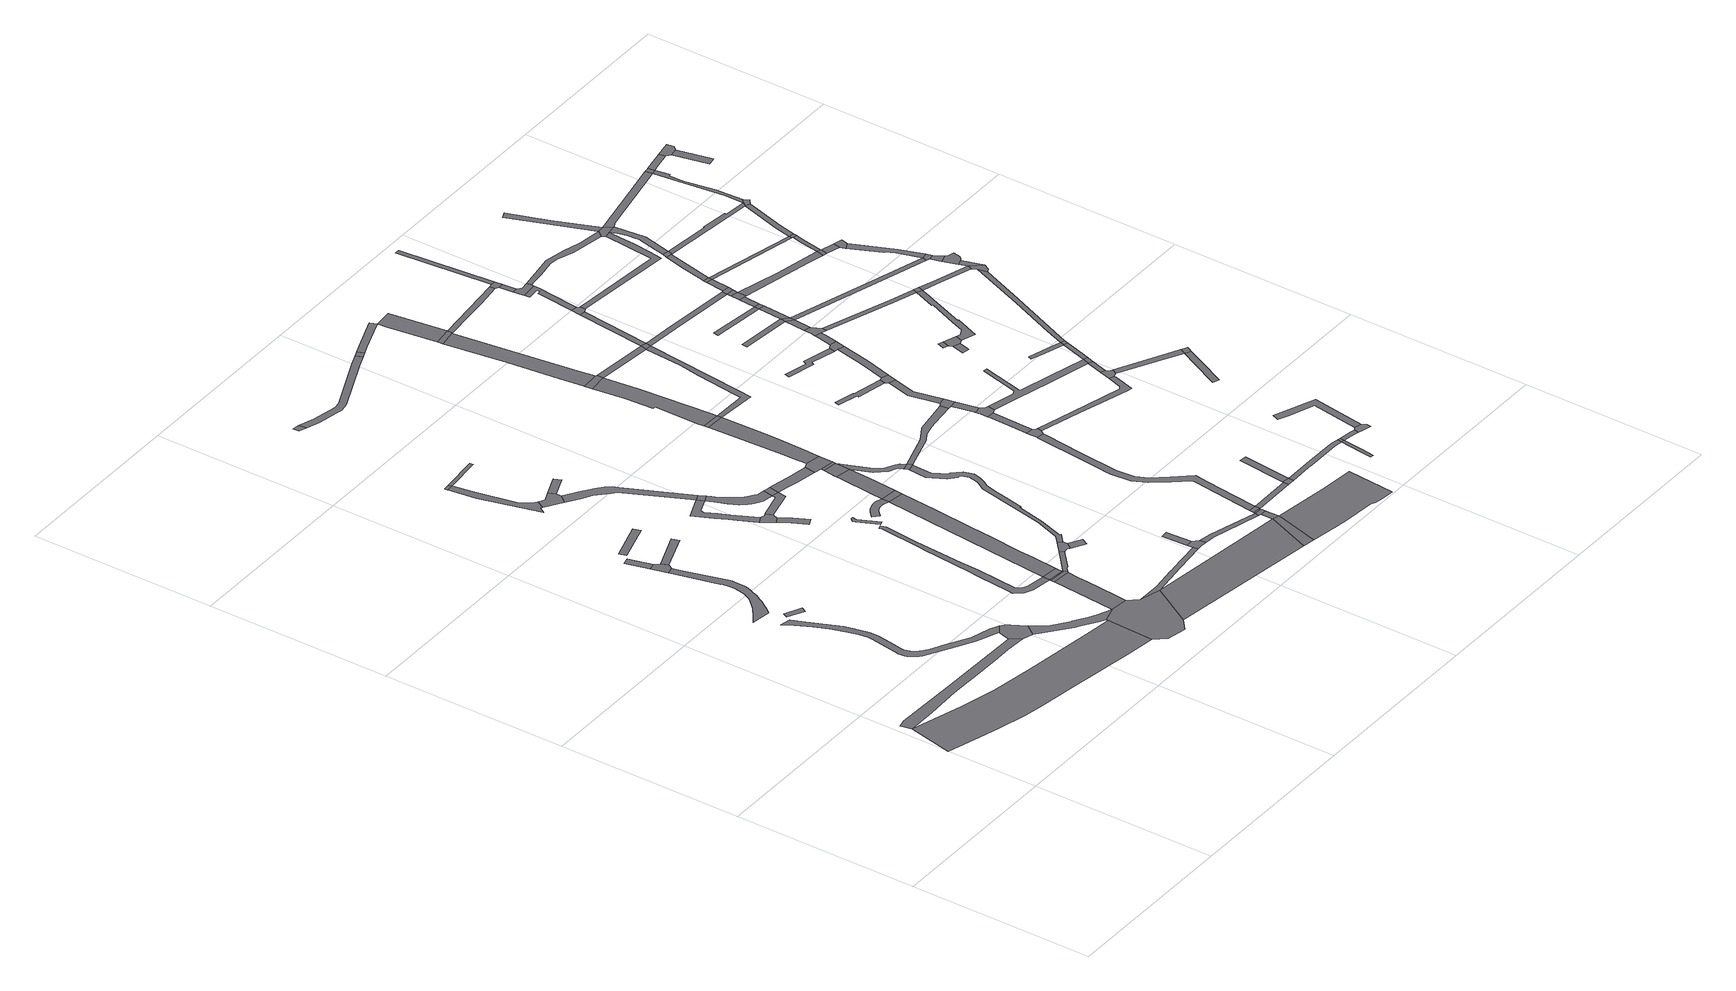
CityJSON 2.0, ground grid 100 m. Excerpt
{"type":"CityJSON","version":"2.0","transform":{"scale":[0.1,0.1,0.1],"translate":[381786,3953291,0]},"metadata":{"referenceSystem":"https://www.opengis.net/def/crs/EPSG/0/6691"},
"CityObjects":{
"road1":{"type":"Road","attributes":{"class":"1040","RoadStructureAttribute.sectionType":"1"},"geometry":[{"type":"MultiSurface","lod":"1","boundaries":[[[0,1,2,3,4,5,6,7,8,9,10,11,12]]]}]},
"road2":{"type":"Road","attributes":{"name":"都道8号","class":"1040","function":"3","usage":"1","RoadStructureAttribute.sectionType":"1"},"geometry":[{"type":"MultiSurface","lod":"1","boundaries":[[[13,14,15,16,4,17,18,19,20,21,22,23,24,25]]]}]},
"road3":{"type":"Road","attributes":{"class":"1040","RoadStructureAttribute.sectionType":"1"},"geometry":[{"type":"MultiSurface","lod":"1","boundaries":[[[26,27,28,29]]]}]},
"road4":{"type":"Road","attributes":{"class":"1040","RoadStructureAttribute.sectionType":"1"},"geometry":[{"type":"MultiSurface","lod":"1","boundaries":[[[30,31,32,33,34,35,36,37,38,39,40,41,42,43,44,45,46,47,48,49,50,51,52,53,54,55,56,57,58,59,60,61,62,63,64,65,66,67,68,69,70,71,72,73,74,75,76]]]}]},
"road5":{"type":"Road","attributes":{"class":"1040","RoadStructureAttribute.sectionType":"1"},"geometry":[{"type":"MultiSurface","lod":"1","boundaries":[[[77,78,79,80,81,82,83,84,85,86,87,88,89,90,91,92,93,94,95,96,97,98,99,100,101,102,103,104,105,106,107,108,109,110,111]]]}]},
"road6":{"type":"Road","attributes":{"class":"1040","RoadStructureAttribute.sectionType":"1"},"geometry":[{"type":"MultiSurface","lod":"1","boundaries":[[[112,113,114,115]]]}]},
"road7":{"type":"Road","attributes":{"class":"1040","RoadStructureAttribute.sectionType":"4"},"geometry":[{"type":"MultiSurface","lod":"1","boundaries":[[[115,114,78,77,116,117]]]}]},
"road8":{"type":"Road","attributes":{"class":"1040","RoadStructureAttribute.sectionType":"4"},"geometry":[{"type":"MultiSurface","lod":"1","boundaries":[[[53,52,118,12,11,119,120,121,122]]]}]},
"road9":{"type":"Road","attributes":{"class":"1040","RoadStructureAttribute.sectionType":"1"},"geometry":[{"type":"MultiSurface","lod":"1","boundaries":[[[123,117,116,124]]]}]},
"road10":{"type":"Road","attributes":{"class":"1040","RoadStructureAttribute.sectionType":"1"},"geometry":[{"type":"MultiSurface","lod":"1","boundaries":[[[125,126,127,128]]]}]},
"road11":{"type":"Road","attributes":{"class":"1040","RoadStructureAttribute.sectionType":"1"},"geometry":[{"type":"MultiSurface","lod":"1","boundaries":[[[129,130,131,132,133,134,120,119,135,136,137,138,139,140]]]}]},
"road12":{"type":"Road","attributes":{"class":"1040","RoadStructureAttribute.sectionType":"1"},"geometry":[{"type":"MultiSurface","lod":"1","boundaries":[[[141,142,143,144,145,146,147,148,149,150]]]}]},
"road13":{"type":"Road","attributes":{"class":"1040","RoadStructureAttribute.sectionType":"4"},"geometry":[{"type":"MultiSurface","lod":"1","boundaries":[[[151,152,153,142,141]]]}]},
"road14":{"type":"Road","attributes":{"class":"1040","RoadStructureAttribute.sectionType":"4"},"geometry":[{"type":"MultiSurface","lod":"1","boundaries":[[[154,155,147,146,156,157,158]]]}]},
"road15":{"type":"Road","attributes":{"name":"都道8号","class":"1040","function":"3","usage":"1","RoadStructureAttribute.sectionType":"4"},"geometry":[{"type":"MultiSurface","lod":"1","boundaries":[[[140,139,25,24,159,160,161,162,163,164]]]}]},
"road16":{"type":"Road","attributes":{"class":"1040","RoadStructureAttribute.sectionType":"1"},"geometry":[{"type":"MultiSurface","lod":"1","boundaries":[[[165,151,141,166]]]}]},
"road17":{"type":"Road","attributes":{"class":"1040","RoadStructureAttribute.sectionType":"1"},"geometry":[{"type":"MultiSurface","lod":"1","boundaries":[[[167,168,140,164,169,170,171,172,173]]]}]},
"road18":{"type":"Road","attributes":{"class":"1040","RoadStructureAttribute.sectionType":"1"},"geometry":[{"type":"MultiSurface","lod":"1","boundaries":[[[174,154,158,175]]]}]},
"road19":{"type":"Road","attributes":{"class":"1040","RoadStructureAttribute.sectionType":"1"},"geometry":[{"type":"MultiSurface","lod":"1","boundaries":[[[176,177,178,179,180,181,182,183,184,185,186,187,188]]]}]},
"road20":{"type":"Road","attributes":{"class":"1040","RoadStructureAttribute.sectionType":"1"},"geometry":[{"type":"MultiSurface","lod":"1","boundaries":[[[157,156,189,190,191,192,193,194,176,195,196,197,198,199,200,201,202,203]]]}]},
"road21":{"type":"Road","attributes":{"class":"1040","RoadStructureAttribute.sectionType":"1"},"geometry":[{"type":"MultiSurface","lod":"1","boundaries":[[[204,205,206,207,208,209,210,211,212,213,214,215,216,217,218,219,220,221,222,223,224]]]}]},
"road22":{"type":"Road","attributes":{"class":"1040","RoadStructureAttribute.sectionType":"1"},"geometry":[{"type":"MultiSurface","lod":"1","boundaries":[[[216,225,226,227]]]}]},
"road23":{"type":"Road","attributes":{"class":"1040","RoadStructureAttribute.sectionType":"4"},"geometry":[{"type":"MultiSurface","lod":"1","boundaries":[[[225,167,173,228,229,226]]]}]},
"road24":{"type":"Road","attributes":{"class":"1040","RoadStructureAttribute.sectionType":"4"},"geometry":[{"type":"MultiSurface","lod":"1","boundaries":[[[217,216,227,230]]]}]},
"road25":{"type":"Road","attributes":{"class":"1040","RoadStructureAttribute.sectionType":"4"},"geometry":[{"type":"MultiSurface","lod":"1","boundaries":[[[231,182,181,232,233,234,235,236]]]}]},
"road26":{"type":"Road","attributes":{"class":"1040","RoadStructureAttribute.sectionType":"4"},"geometry":[{"type":"MultiSurface","lod":"1","boundaries":[[[237,238,239,240]]]}]},
"road27":{"type":"Road","attributes":{"class":"1040","RoadStructureAttribute.sectionType":"1"},"geometry":[{"type":"MultiSurface","lod":"1","boundaries":[[[234,233,241,242,243,244]]]}]},
"road28":{"type":"Road","attributes":{"class":"1040","RoadStructureAttribute.sectionType":"4"},"geometry":[{"type":"MultiSurface","lod":"1","boundaries":[[[195,176,188,245]]]}]},
"road29":{"type":"Road","attributes":{"class":"1040","RoadStructureAttribute.sectionType":"1"},"geometry":[{"type":"MultiSurface","lod":"1","boundaries":[[[246,247,226,229,228,248,249,250,251]]]}]},
"road30":{"type":"Road","attributes":{"class":"1040","RoadStructureAttribute.sectionType":"1"},"geometry":[{"type":"MultiSurface","lod":"1","boundaries":[[[245,188,252,253,254,255,256,257,258,259,260,261,262,263,264,265,266,267,268]]]}]},
"road31":{"type":"Road","attributes":{"class":"1040","RoadStructureAttribute.sectionType":"1"},"geometry":[{"type":"MultiSurface","lod":"1","boundaries":[[[269,270,271,272,273,274,275]]]}]},
"road32":{"type":"Road","attributes":{"class":"1040","RoadStructureAttribute.sectionType":"1"},"geometry":[{"type":"MultiSurface","lod":"1","boundaries":[[[259,276,277,236,235,278,279]]]}]},
"road33":{"type":"Road","attributes":{"class":"1040","RoadStructureAttribute.sectionType":"1"},"geometry":[{"type":"MultiSurface","lod":"1","boundaries":[[[280,281,282,283,284,285,163,162,286,287]]]}]},
"road34":{"type":"Road","attributes":{"class":"1040","RoadStructureAttribute.sectionType":"1"},"geometry":[{"type":"MultiSurface","lod":"1","boundaries":[[[288,289,217,230,290,291,292,293,294,295]]]}]},
"road35":{"type":"Road","attributes":{"class":"1040","RoadStructureAttribute.sectionType":"4"},"geometry":[{"type":"MultiSurface","lod":"1","boundaries":[[[296,246,251,297,298,299,300]]]}]},
"road36":{"type":"Road","attributes":{"class":"1040","RoadStructureAttribute.sectionType":"4"},"geometry":[{"type":"MultiSurface","lod":"1","boundaries":[[[260,259,279,301,302]]]}]},
"road37":{"type":"Road","attributes":{"class":"1040","RoadStructureAttribute.sectionType":"1"},"geometry":[{"type":"MultiSurface","lod":"1","boundaries":[[[303,304,305,306,307,308,309,310,311,312,313,314,315,316,317,318,319,320,321,322,323,324,288,325]]]}]},
"road38":{"type":"Road","attributes":{"class":"1040","RoadStructureAttribute.sectionType":"1"},"geometry":[{"type":"MultiSurface","lod":"1","boundaries":[[[326,327,299,298]]]}]},
"road39":{"type":"Road","attributes":{"name":"都道8号","class":"1040","function":"3","usage":"1","RoadStructureAttribute.sectionType":"1"},"geometry":[{"type":"MultiSurface","lod":"1","boundaries":[[[162,161,328,329,330]]]}]},
"road40":{"type":"Road","attributes":{"class":"1040","RoadStructureAttribute.sectionType":"1"},"geometry":[{"type":"MultiSurface","lod":"1","boundaries":[[[301,279,331,332,333,334,335,336]]]}]},
"road41":{"type":"Road","attributes":{"class":"1040","RoadStructureAttribute.sectionType":"1"},"geometry":[{"type":"MultiSurface","lod":"1","boundaries":[[[337,338,339,340,341,240,239,342,343,344,345,346,347]]]}]},
"road42":{"type":"Road","attributes":{"class":"1040","RoadStructureAttribute.sectionType":"4"},"geometry":[{"type":"MultiSurface","lod":"1","boundaries":[[[325,288,295,348]]]}]},
"road43":{"type":"Road","attributes":{"class":"1040","RoadStructureAttribute.sectionType":"1"},"geometry":[{"type":"MultiSurface","lod":"1","boundaries":[[[349,350,351,325,348,352,353]]]}]},
"road44":{"type":"Road","attributes":{"class":"1040","RoadStructureAttribute.sectionType":"4"},"geometry":[{"type":"MultiSurface","lod":"1","boundaries":[[[354,355,280,287,356,357,358]]]}]},
"road45":{"type":"Road","attributes":{"class":"1040","RoadStructureAttribute.sectionType":"1"},"geometry":[{"type":"MultiSurface","lod":"1","boundaries":[[[359,360,355,354]]]}]},
"road46":{"type":"Road","attributes":{"class":"1040","RoadStructureAttribute.sectionType":"4"},"geometry":[{"type":"MultiSurface","lod":"1","boundaries":[[[361,362,349,353,363]]]}]},
"road47":{"type":"Road","attributes":{"class":"1040","RoadStructureAttribute.sectionType":"1"},"geometry":[{"type":"MultiSurface","lod":"1","boundaries":[[[364,365,366,367,368,369,370,371,372,373,374,375,376,377,296,300,378,379,380,381,382,383,384,385,386,387,388,389,390,391,392,393]]]}]},
"road48":{"type":"Road","attributes":{"class":"1040","RoadStructureAttribute.sectionType":"4"},"geometry":[{"type":"MultiSurface","lod":"1","boundaries":[[[394,334,333,395,396,397]]]}]},
"road49":{"type":"Road","attributes":{"class":"1040","RoadStructureAttribute.sectionType":"1"},"geometry":[{"type":"MultiSurface","lod":"1","boundaries":[[[395,361,363,396]]]}]},
"road50":{"type":"Road","attributes":{"class":"1040","RoadStructureAttribute.sectionType":"1"},"geometry":[{"type":"MultiSurface","lod":"1","boundaries":[[[363,353,398,399,400,401,402,403,404,405,406]]]}]},
"road51":{"type":"Road","attributes":{"class":"1040","RoadStructureAttribute.sectionType":"1"},"geometry":[{"type":"MultiSurface","lod":"1","boundaries":[[[407,408,409,410,394,397,411,412,413,414]]]}]},
"road52":{"type":"Road","attributes":{"class":"1040","RoadStructureAttribute.sectionType":"1"},"geometry":[{"type":"MultiSurface","lod":"1","boundaries":[[[358,357,415,416,417,418,419]]]}]},
"road53":{"type":"Road","attributes":{"class":"1040","RoadStructureAttribute.sectionType":"4"},"geometry":[{"type":"MultiSurface","lod":"1","boundaries":[[[402,401,420,365,364,421]]]}]},
"road54":{"type":"Road","attributes":{"name":"都道8号","class":"1040","function":"3","usage":"1","RoadStructureAttribute.sectionType":"4"},"geometry":[{"type":"MultiSurface","lod":"1","boundaries":[[[329,328,422,423]]]}]},
"road55":{"type":"Road","attributes":{"class":"1040","RoadStructureAttribute.sectionType":"4"},"geometry":[{"type":"MultiSurface","lod":"1","boundaries":[[[424,407,414,425]]]}]},
"road56":{"type":"Road","attributes":{"class":"1040","RoadStructureAttribute.sectionType":"4"},"geometry":[{"type":"MultiSurface","lod":"1","boundaries":[[[426,337,347,427]]]}]},
"road57":{"type":"Road","attributes":{"class":"1040","RoadStructureAttribute.sectionType":"1"},"geometry":[{"type":"MultiSurface","lod":"1","boundaries":[[[428,429,430,431,432,433,434,435,436,437,424,425]]]}]},
"road58":{"type":"Road","attributes":{"class":"1040","RoadStructureAttribute.sectionType":"1"},"geometry":[{"type":"MultiSurface","lod":"1","boundaries":[[[438,439,329,423,440,441,442]]]}]},
"road59":{"type":"Road","attributes":{"class":"1040","RoadStructureAttribute.sectionType":"4"},"geometry":[{"type":"MultiSurface","lod":"1","boundaries":[[[418,417,438,442,443,444]]]}]},
"road60":{"type":"Road","attributes":{"class":"1040","RoadStructureAttribute.sectionType":"1"},"geometry":[{"type":"MultiSurface","lod":"1","boundaries":[[[445,418,444,446]]]}]},
"road61":{"type":"Road","attributes":{"class":"1040","RoadStructureAttribute.sectionType":"4"},"geometry":[{"type":"MultiSurface","lod":"1","boundaries":[[[447,445,446,448,449]]]}]},
"road62":{"type":"Road","attributes":{"class":"1040","RoadStructureAttribute.sectionType":"4"},"geometry":[{"type":"MultiSurface","lod":"1","boundaries":[[[450,451,452,431,430,453]]]}]},
"road63":{"type":"Road","attributes":{"class":"1040","RoadStructureAttribute.sectionType":"1"},"geometry":[{"type":"MultiSurface","lod":"1","boundaries":[[[454,455,426,427,456,457,458]]]}]},
"road64":{"type":"Road","attributes":{"class":"1040","RoadStructureAttribute.sectionType":"1"},"geometry":[{"type":"MultiSurface","lod":"1","boundaries":[[[459,460,461,462,463,464,465,451,450]]]}]},
"road65":{"type":"Road","attributes":{"class":"1040","RoadStructureAttribute.sectionType":"1"},"geometry":[{"type":"MultiSurface","lod":"1","boundaries":[[[466,467,468,469,402,421,470,471,472,473,474]]]}]},
"road66":{"type":"Road","attributes":{"class":"1040","RoadStructureAttribute.sectionType":"1"},"geometry":[{"type":"MultiSurface","lod":"1","boundaries":[[[475,476,477,478,479,480,481,482,483,484,485,486,487,447,449,488,489,490,491,492,493,494,495,496,497]]]}]},
"road67":{"type":"Road","attributes":{"class":"1040","RoadStructureAttribute.sectionType":"1"},"geometry":[{"type":"MultiSurface","lod":"1","boundaries":[[[498,449,448,499]]]}]},
"road68":{"type":"Road","attributes":{"name":"都道8号","class":"1040","function":"3","usage":"1","RoadStructureAttribute.sectionType":"1"},"geometry":[{"type":"MultiSurface","lod":"1","boundaries":[[[423,422,500,501,502,503,504,505,506,507]]]}]},
"road69":{"type":"Road","attributes":{"class":"1040","RoadStructureAttribute.sectionType":"4"},"geometry":[{"type":"MultiSurface","lod":"1","boundaries":[[[508,509,461,460,510]]]}]},
"road70":{"type":"Road","attributes":{"class":"1040","RoadStructureAttribute.sectionType":"1"},"geometry":[{"type":"MultiSurface","lod":"1","boundaries":[[[511,512,513,514,515,516,425,414,517,518]]]}]},
"road71":{"type":"Road","attributes":{"class":"1040","RoadStructureAttribute.sectionType":"1"},"geometry":[{"type":"MultiSurface","lod":"1","boundaries":[[[519,458,520,521,509,508]]]}]},
"road72":{"type":"Road","attributes":{"class":"1040","RoadStructureAttribute.sectionType":"1"},"geometry":[{"type":"MultiSurface","lod":"1","boundaries":[[[453,430,512,522]]]}]},
"road73":{"type":"Road","attributes":{"class":"1040","RoadStructureAttribute.sectionType":"4"},"geometry":[{"type":"MultiSurface","lod":"1","boundaries":[[[523,498,499,524,525]]]}]},
"road74":{"type":"Road","attributes":{"class":"1040","RoadStructureAttribute.sectionType":"4"},"geometry":[{"type":"MultiSurface","lod":"1","boundaries":[[[526,475,497,527,528,529,530]]]}]},
"road75":{"type":"Road","attributes":{"class":"1040","RoadStructureAttribute.sectionType":"1"},"geometry":[{"type":"MultiSurface","lod":"1","boundaries":[[[531,532,533,526,530,534]]]}]},
"road76":{"type":"Road","attributes":{"class":"1040","RoadStructureAttribute.sectionType":"1"},"geometry":[{"type":"MultiSurface","lod":"1","boundaries":[[[535,536,523,525]]]}]},
"road77":{"type":"Road","attributes":{"class":"1040","RoadStructureAttribute.sectionType":"1"},"geometry":[{"type":"MultiSurface","lod":"1","boundaries":[[[537,538,539,540,541,542,543,544]]]}]},
"road78":{"type":"Road","attributes":{"class":"1040","RoadStructureAttribute.sectionType":"1"},"geometry":[{"type":"MultiSurface","lod":"1","boundaries":[[[545,546,547,548,549]]]}]},
"road79":{"type":"Road","attributes":{"class":"1040","RoadStructureAttribute.sectionType":"4"},"geometry":[{"type":"MultiSurface","lod":"1","boundaries":[[[550,551,466,474,546,545]]]}]},
"road80":{"type":"Road","attributes":{"class":"1040","RoadStructureAttribute.sectionType":"4"},"geometry":[{"type":"MultiSurface","lod":"1","boundaries":[[[552,553,549,548,554,531,534,555,556]]]}]},
"road81":{"type":"Road","attributes":{"class":"1040","RoadStructureAttribute.sectionType":"4"},"geometry":[{"type":"MultiSurface","lod":"1","boundaries":[[[522,512,511,557]]]}]},
"road82":{"type":"Road","attributes":{"class":"1040","RoadStructureAttribute.sectionType":"1"},"geometry":[{"type":"MultiSurface","lod":"1","boundaries":[[[558,508,510,559,560,561,562,563]]]}]},
"road83":{"type":"Road","attributes":{"class":"1040","RoadStructureAttribute.sectionType":"1"},"geometry":[{"type":"MultiSurface","lod":"1","boundaries":[[[564,565,551,550,566,567]]]}]},
"road84":{"type":"Road","attributes":{"class":"1040","RoadStructureAttribute.sectionType":"1"},"geometry":[{"type":"MultiSurface","lod":"1","boundaries":[[[568,522,557,569]]]}]},
"road85":{"type":"Road","attributes":{"class":"1040","RoadStructureAttribute.sectionType":"1"},"geometry":[{"type":"MultiSurface","lod":"1","boundaries":[[[570,571,525,524,572,573,574,575,576,577,578]]]}]},
"road86":{"type":"Road","attributes":{"class":"1040","RoadStructureAttribute.sectionType":"4"},"geometry":[{"type":"MultiSurface","lod":"1","boundaries":[[[579,580,542,541,564,567,581]]]}]},
"road87":{"type":"Road","attributes":{"class":"1040","RoadStructureAttribute.sectionType":"1"},"geometry":[{"type":"MultiSurface","lod":"1","boundaries":[[[582,583,584,585,586,587,588,589]]]}]},
"road88":{"type":"Road","attributes":{"class":"1040","RoadStructureAttribute.sectionType":"1"},"geometry":[{"type":"MultiSurface","lod":"1","boundaries":[[[590,591,592,528,527,593,594,595,596,597,598,599]]]}]},
"road89":{"type":"Road","attributes":{"class":"1040","RoadStructureAttribute.sectionType":"4"},"geometry":[{"type":"MultiSurface","lod":"1","boundaries":[[[600,568,569,601,602,603]]]}]},
"road90":{"type":"Road","attributes":{"class":"1040","RoadStructureAttribute.sectionType":"1"},"geometry":[{"type":"MultiSurface","lod":"1","boundaries":[[[604,605,579,581,606,607]]]}]},
"road91":{"type":"Road","attributes":{"class":"1040","RoadStructureAttribute.sectionType":"1"},"geometry":[{"type":"MultiSurface","lod":"1","boundaries":[[[608,609,610,611,612,613,614,615,616,617,618,619,600,603,620,621,622]]]}]},
"road92":{"type":"Road","attributes":{"class":"1040","RoadStructureAttribute.sectionType":"1"},"geometry":[{"type":"MultiSurface","lod":"1","boundaries":[[[576,623,624,625,626,627]]]}]},
"road93":{"type":"Road","attributes":{"class":"1040","RoadStructureAttribute.sectionType":"1"},"geometry":[{"type":"MultiSurface","lod":"1","boundaries":[[[628,629,630,631,632]]]}]},
"road94":{"type":"Road","attributes":{"class":"1040","RoadStructureAttribute.sectionType":"4"},"geometry":[{"type":"MultiSurface","lod":"1","boundaries":[[[633,634,558,563,629,628]]]}]},
"road95":{"type":"Road","attributes":{"class":"1040","RoadStructureAttribute.sectionType":"4"},"geometry":[{"type":"MultiSurface","lod":"1","boundaries":[[[635,636,632,631,637,638,639,640,641,642,643,644]]]}]},
"road96":{"type":"Road","attributes":{"class":"1040","RoadStructureAttribute.sectionType":"1"},"geometry":[{"type":"MultiSurface","lod":"1","boundaries":[[[557,511,645,646,647,648]]]}]},
"road97":{"type":"Road","attributes":{"class":"1040","RoadStructureAttribute.sectionType":"4"},"geometry":[{"type":"MultiSurface","lod":"1","boundaries":[[[649,587,586,604,607,650]]]}]},
"road98":{"type":"Road","attributes":{"class":"1040","RoadStructureAttribute.sectionType":"1"},"geometry":[{"type":"MultiSurface","lod":"1","boundaries":[[[651,652,653,654]]]}]},
"road99":{"type":"Road","attributes":{"class":"1040","RoadStructureAttribute.sectionType":"4"},"geometry":[{"type":"MultiSurface","lod":"1","boundaries":[[[577,576,627,655,656]]]}]},
"road100":{"type":"Road","attributes":{"class":"1040","RoadStructureAttribute.sectionType":"1"},"geometry":[{"type":"MultiSurface","lod":"1","boundaries":[[[657,658,659,660,661,662,663,556,555,664,665,666,667,668]]]}]},
"road101":{"type":"Road","attributes":{"class":"1040","RoadStructureAttribute.sectionType":"1"},"geometry":[{"type":"MultiSurface","lod":"1","boundaries":[[[669,670,634,633]]]}]},
"road102":{"type":"Road","attributes":{"class":"1040","RoadStructureAttribute.sectionType":"1"},"geometry":[{"type":"MultiSurface","lod":"1","boundaries":[[[671,672,649,650,673,674]]]}]},
"road103":{"type":"Road","attributes":{"class":"1040","RoadStructureAttribute.sectionType":"1"},"geometry":[{"type":"MultiSurface","lod":"1","boundaries":[[[675,676,677,678]]]}]},
"road104":{"type":"Road","attributes":{"class":"1040","RoadStructureAttribute.sectionType":"1"},"geometry":[{"type":"MultiSurface","lod":"1","boundaries":[[[655,627,679,680,681,682,683,684]]]}]},
"road105":{"type":"Road","attributes":{"class":"1040","RoadStructureAttribute.sectionType":"4"},"geometry":[{"type":"MultiSurface","lod":"1","boundaries":[[[685,686,671,674,687,688,689]]]}]},
"road106":{"type":"Road","attributes":{"class":"1040","RoadStructureAttribute.sectionType":"1"},"geometry":[{"type":"MultiSurface","lod":"1","boundaries":[[[653,685,689,690]]]}]},
"road107":{"type":"Road","attributes":{"class":"1040","RoadStructureAttribute.sectionType":"4"},"geometry":[{"type":"MultiSurface","lod":"1","boundaries":[[[691,682,681,692,693,694,695]]]}]},
"road108":{"type":"Road","attributes":{"class":"1040","RoadStructureAttribute.sectionType":"4"},"geometry":[{"type":"MultiSurface","lod":"1","boundaries":[[[654,653,690,696]]]}]},
"road109":{"type":"Road","attributes":{"class":"1040","RoadStructureAttribute.sectionType":"1"},"geometry":[{"type":"MultiSurface","lod":"1","boundaries":[[[697,698,699,700,691,695,701]]]}]},
"road110":{"type":"Road","attributes":{"class":"1040","RoadStructureAttribute.sectionType":"1"},"geometry":[{"type":"MultiSurface","lod":"1","boundaries":[[[677,654,696,702]]]}]},
"road111":{"type":"Road","attributes":{"class":"1040","RoadStructureAttribute.sectionType":"1"},"geometry":[{"type":"MultiSurface","lod":"1","boundaries":[[[703,704,705,706]]]}]},
"road112":{"type":"Road","attributes":{"class":"1040","RoadStructureAttribute.sectionType":"1"},"geometry":[{"type":"MultiSurface","lod":"1","boundaries":[[[707,708,709,710,711]]]}]},
"road113":{"type":"Road","attributes":{"class":"1040","RoadStructureAttribute.sectionType":"4"},"geometry":[{"type":"MultiSurface","lod":"1","boundaries":[[[712,713,599,598,714,715,716,717]]]}]},
"road114":{"type":"Road","attributes":{"class":"1040","RoadStructureAttribute.sectionType":"4"},"geometry":[{"type":"MultiSurface","lod":"1","boundaries":[[[678,677,702,718]]]}]},
"road115":{"type":"Road","attributes":{"class":"1040","RoadStructureAttribute.sectionType":"4"},"geometry":[{"type":"MultiSurface","lod":"1","boundaries":[[[706,705,707,711,719,720]]]}]},
"road116":{"type":"Road","attributes":{"class":"1040","RoadStructureAttribute.sectionType":"1"},"geometry":[{"type":"MultiSurface","lod":"1","boundaries":[[[721,678,718,722]]]}]},
"road117":{"type":"Road","attributes":{"class":"1040","RoadStructureAttribute.sectionType":"1"},"geometry":[{"type":"MultiSurface","lod":"1","boundaries":[[[667,712,717,723]]]}]},
"road118":{"type":"Road","attributes":{"class":"1040","RoadStructureAttribute.sectionType":"1"},"geometry":[{"type":"MultiSurface","lod":"1","boundaries":[[[724,725,726,727,602,601,728,729,730,731,732,733,734]]]}]},
"road119":{"type":"Road","attributes":{"class":"1040","RoadStructureAttribute.sectionType":"4"},"geometry":[{"type":"MultiSurface","lod":"1","boundaries":[[[735,721,722,736,737]]]}]},
"road120":{"type":"Road","attributes":{"class":"1040","RoadStructureAttribute.sectionType":"4"},"geometry":[{"type":"MultiSurface","lod":"1","boundaries":[[[668,667,723,738]]]}]},
"road121":{"type":"Road","attributes":{"class":"1040","RoadStructureAttribute.sectionType":"1"},"geometry":[{"type":"MultiSurface","lod":"1","boundaries":[[[646,735,737,739]]]}]},
"road122":{"type":"Road","attributes":{"class":"1040","RoadStructureAttribute.sectionType":"4"},"geometry":[{"type":"MultiSurface","lod":"1","boundaries":[[[647,646,739,740,741]]]}]},
"road123":{"type":"Road","attributes":{"class":"1040","RoadStructureAttribute.sectionType":"1"},"geometry":[{"type":"MultiSurface","lod":"1","boundaries":[[[742,743,744,745,746,747]]]}]},
"road124":{"type":"Road","attributes":{"class":"1040","RoadStructureAttribute.sectionType":"1"},"geometry":[{"type":"MultiSurface","lod":"1","boundaries":[[[748,749,750,751,644,643,752,753,754,755,756,757,758,759]]]}]},
"road125":{"type":"Road","attributes":{"class":"1040","RoadStructureAttribute.sectionType":"1"},"geometry":[{"type":"MultiSurface","lod":"1","boundaries":[[[760,741,740,761,762]]]}]},
"road126":{"type":"Road","attributes":{"class":"1040","RoadStructureAttribute.sectionType":"1"},"geometry":[{"type":"MultiSurface","lod":"1","boundaries":[[[745,668,738,763]]]}]},
"road127":{"type":"Road","attributes":{"class":"1040","RoadStructureAttribute.sectionType":"4"},"geometry":[{"type":"MultiSurface","lod":"1","boundaries":[[[764,760,762,765]]]}]},
"road128":{"type":"Road","attributes":{"class":"1040","RoadStructureAttribute.sectionType":"1"},"geometry":[{"type":"MultiSurface","lod":"1","boundaries":[[[688,687,766,767,768,769]]]}]},
"road129":{"type":"Road","attributes":{"class":"1040","RoadStructureAttribute.sectionType":"1"},"geometry":[{"type":"MultiSurface","lod":"1","boundaries":[[[770,715,714,771,772,773]]]}]},
"road130":{"type":"Road","attributes":{"class":"1040","RoadStructureAttribute.sectionType":"4"},"geometry":[{"type":"MultiSurface","lod":"1","boundaries":[[[746,745,763,774,775]]]}]},
"road131":{"type":"Road","attributes":{"class":"1040","RoadStructureAttribute.sectionType":"1"},"geometry":[{"type":"MultiSurface","lod":"1","boundaries":[[[772,776,777,778,779,780,781]]]}]},
"road132":{"type":"Road","attributes":{"class":"1040","RoadStructureAttribute.sectionType":"1"},"geometry":[{"type":"MultiSurface","lod":"1","boundaries":[[[767,782,783,784,785,786,720,719,787,788,789,790]]]}]},
"road133":{"type":"Road","attributes":{"class":"1040","RoadStructureAttribute.sectionType":"1"},"geometry":[{"type":"MultiSurface","lod":"1","boundaries":[[[791,792,793,764,765,794,795]]]}]},
"road134":{"type":"Road","attributes":{"class":"1040","RoadStructureAttribute.sectionType":"4"},"geometry":[{"type":"MultiSurface","lod":"1","boundaries":[[[796,791,795,797,798]]]}]},
"road135":{"type":"Road","attributes":{"class":"1040","RoadStructureAttribute.sectionType":"1"},"geometry":[{"type":"MultiSurface","lod":"1","boundaries":[[[799,696,690,800,801,802]]]}]},
"road136":{"type":"Road","attributes":{"class":"1040","RoadStructureAttribute.sectionType":"4"},"geometry":[{"type":"MultiSurface","lod":"1","boundaries":[[[773,772,781,803,804,805]]]}]},
"road137":{"type":"Road","attributes":{"class":"1040","RoadStructureAttribute.sectionType":"1"},"geometry":[{"type":"MultiSurface","lod":"1","boundaries":[[[737,736,806,807,808,809]]]}]},
"road138":{"type":"Road","attributes":{"class":"1040","RoadStructureAttribute.sectionType":"1"},"geometry":[{"type":"MultiSurface","lod":"1","boundaries":[[[810,724,811,812,813,814,815,796,798,816]]]}]},
"road139":{"type":"Road","attributes":{"class":"1040","RoadStructureAttribute.sectionType":"1"},"geometry":[{"type":"MultiSurface","lod":"1","boundaries":[[[817,818,819,820,821]]]}]},
"road140":{"type":"Road","attributes":{"class":"1040","RoadStructureAttribute.sectionType":"4"},"geometry":[{"type":"MultiSurface","lod":"1","boundaries":[[[768,767,790,822]]]}]},
"road141":{"type":"Road","attributes":{"class":"1040","RoadStructureAttribute.sectionType":"4"},"geometry":[{"type":"MultiSurface","lod":"1","boundaries":[[[821,820,759,758,725,724,810]]]}]},
"road142":{"type":"Road","attributes":{"class":"1040","RoadStructureAttribute.sectionType":"1"},"geometry":[{"type":"MultiSurface","lod":"1","boundaries":[[[765,762,823,824]]]}]},
"road143":{"type":"Road","attributes":{"class":"1040","RoadStructureAttribute.sectionType":"1"},"geometry":[{"type":"MultiSurface","lod":"1","boundaries":[[[825,826,827,746,775,828,829,830]]]}]},
"road144":{"type":"Road","attributes":{"class":"1040","RoadStructureAttribute.sectionType":"1"},"geometry":[{"type":"MultiSurface","lod":"1","boundaries":[[[822,790,831,832,833,834]]]}]},
"road145":{"type":"Road","attributes":{"class":"1040","RoadStructureAttribute.sectionType":"4"},"geometry":[{"type":"MultiSurface","lod":"1","boundaries":[[[808,807,835,836,837]]]}]},
"road146":{"type":"Road","attributes":{"class":"1040","RoadStructureAttribute.sectionType":"1"},"geometry":[{"type":"MultiSurface","lod":"1","boundaries":[[[798,797,838,839,840,841,842,843,844]]]}]},
"road147":{"type":"Road","attributes":{"class":"1040","RoadStructureAttribute.sectionType":"1"},"geometry":[{"type":"MultiSurface","lod":"1","boundaries":[[[836,835,845,846]]]}]},
"road148":{"type":"Road","attributes":{"class":"1040","RoadStructureAttribute.sectionType":"1"},"geometry":[{"type":"MultiSurface","lod":"1","boundaries":[[[847,848,808,837,849,850]]]}]},
"road149":{"type":"Road","attributes":{"class":"1040","RoadStructureAttribute.sectionType":"4"},"geometry":[{"type":"MultiSurface","lod":"1","boundaries":[[[824,823,847,850,851]]]}]},
"road150":{"type":"Road","attributes":{"class":"1040","RoadStructureAttribute.sectionType":"4"},"geometry":[{"type":"MultiSurface","lod":"1","boundaries":[[[846,845,852,853,854]]]}]},
"road151":{"type":"Road","attributes":{"class":"1040","RoadStructureAttribute.sectionType":"1"},"geometry":[{"type":"MultiSurface","lod":"1","boundaries":[[[855,853,852,856,857,858,802,859]]]}]},
"road152":{"type":"Road","attributes":{"class":"1040","RoadStructureAttribute.sectionType":"4"},"geometry":[{"type":"MultiSurface","lod":"1","boundaries":[[[833,832,825,830,860,861]]]}]},
"road153":{"type":"Road","attributes":{"class":"1040","RoadStructureAttribute.sectionType":"4"},"geometry":[{"type":"MultiSurface","lod":"1","boundaries":[[[859,802,801,862,863]]]}]},
"road154":{"type":"Road","attributes":{"class":"1040","RoadStructureAttribute.sectionType":"1"},"geometry":[{"type":"MultiSurface","lod":"1","boundaries":[[[864,865,821,810,866,867]]]}]},
"road155":{"type":"Road","attributes":{"class":"1040","RoadStructureAttribute.sectionType":"1"},"geometry":[{"type":"MultiSurface","lod":"1","boundaries":[[[868,869,833,861]]]}]},
"road156":{"type":"Road","attributes":{"class":"1040","RoadStructureAttribute.sectionType":"1"},"geometry":[{"type":"MultiSurface","lod":"1","boundaries":[[[863,862,870,871,872]]]}]},
"road157":{"type":"Road","attributes":{"class":"1040","RoadStructureAttribute.sectionType":"4"},"geometry":[{"type":"MultiSurface","lod":"1","boundaries":[[[873,871,870,869,868,874,875,876]]]}]},
"road158":{"type":"Road","attributes":{"class":"1040","RoadStructureAttribute.sectionType":"1"},"geometry":[{"type":"MultiSurface","lod":"1","boundaries":[[[838,877,824,851,878,879]]]}]},
"road159":{"type":"Road","attributes":{"class":"1040","RoadStructureAttribute.sectionType":"4"},"geometry":[{"type":"MultiSurface","lod":"1","boundaries":[[[880,839,838,879,881]]]}]},
"road160":{"type":"Road","attributes":{"class":"1040","RoadStructureAttribute.sectionType":"1"},"geometry":[{"type":"MultiSurface","lod":"1","boundaries":[[[882,867,883,884,839,880,885,886,887,888,889,890,891]]]}]},
"road161":{"type":"Road","attributes":{"class":"1040","RoadStructureAttribute.sectionType":"4"},"geometry":[{"type":"MultiSurface","lod":"1","boundaries":[[[892,893,864,867,882]]]}]},
"road162":{"type":"Road","attributes":{"class":"1040","RoadStructureAttribute.sectionType":"1"},"geometry":[{"type":"MultiSurface","lod":"1","boundaries":[[[894,892,882,895,896]]]}]},
"road163":{"type":"Road","attributes":{"class":"1040","RoadStructureAttribute.sectionType":"1"},"geometry":[{"type":"MultiSurface","lod":"1","boundaries":[[[897,898,899,900]]]}]},
"road164":{"type":"Road","attributes":{"class":"1040","RoadStructureAttribute.sectionType":"4"},"geometry":[{"type":"MultiSurface","lod":"1","boundaries":[[[901,894,896,898,897,902]]]}]}
},
"vertices":[
[765,795,0],[431,801,0],[85,810,0],[43,800,0],[56,741,0],[125,740,0],[220,741,0],[415,749,0],[616,745,0],[735,742,0],[844,743,0],[953,738,0],[916,792,0],
[1182,513,0],[772,568,0],[537,607,0],[338,656,0],[2,498,0],[177,443,0],[289,411,0],[456,370,0],[562,349,0],[750,322,0],[1132,265,0],[1295,241,0],[1306,497,0],
[483,1770,0],[470,1745,0],[558,1701,0],[571,1726,0],
[402,1731,0],[415,1707,0],[434,1674,0],[475,1596,0],[506,1523,0],[518,1483,0],[538,1409,0],[545,1386,0],[551,1353,0],[552,1333,0],[551,1311,0],[525,1165,0],[522,1144,0],[523,1125,0],[524,1110,0],[528,1098,0],[545,1073,0],[561,1054,0],[567,1048,0],[574,1043,0],[747,944,0],[817,903,0],[936,859,0],[978,889,0],[933,910,0],[829,940,0],[711,1006,0],[635,1047,0],[623,1055,0],[603,1071,0],[598,1075,0],[583,1092,0],[579,1098,0],[566,1128,0],[564,1135,0],[563,1142,0],[563,1153,0],[564,1166,0],[575,1229,0],[586,1305,0],[586,1355,0],[575,1406,0],[574,1412,0],[571,1427,0],[560,1481,0],[487,1649,0],[459,1718,0],
[488,2412,0],[449,2401,0],[461,2355,0],[506,2171,0],[511,2148,0],[515,2149,0],[521,2097,0],[521,2071,0],[513,2015,0],[492,1974,0],[464,1942,0],[437,1914,0],[388,1877,0],[343,1846,0],[451,1833,0],[466,1852,0],[477,1868,0],[488,1883,0],[498,1897,0],[509,1915,0],[517,1930,0],[524,1944,0],[533,1959,0],[539,1975,0],[547,1995,0],[555,2013,0],[559,2025,0],[562,2039,0],[565,2053,0],[565,2067,0],[565,2081,0],[565,2103,0],[565,2121,0],[565,2133,0],[498,2371,0],
[433,2625,0],[396,2617,0],[427,2492,0],[465,2500,0],
[504,2438,0],[488,2475,0],
[924,818,0],[1012,722,0],[1053,779,0],[1015,851,0],[1000,872,0],
[684,2550,0],[698,2512,0],
[650,2745,0],[444,2683,0],[457,2645,0],[662,2707,0],
[1347,551,0],[1320,563,0],[1274,587,0],[1206,631,0],[1203,632,0],[1109,702,0],[1171,593,0],[1195,577,0],[1269,527,0],[1304,510,0],[1308,508,0],[1390,532,0],
[452,3637,0],[417,3633,0],[435,3485,0],[522,3165,0],[542,3197,0],[551,3191,0],[577,3235,0],[555,3249,0],[519,3305,0],[469,3535,0],
[448,3656,0],[414,3652,0],[416,3636,0],
[664,3239,0],[608,3216,0],[642,3130,0],[677,3172,0],[679,3202,0],
[1347,182,0],[1451,162,0],[1511,213,0],[1646,441,0],[1535,471,0],[1489,524,0],
[653,3676,0],[654,3656,0],
[1420,882,0],[1396,602,0],[1495,585,0],[1503,684,0],[1510,762,0],[1514,814,0],[1520,875,0],
[772,3284,0],[787,3247,0],
[1011,2638,0],[888,2585,0],[939,2480,0],[967,2422,0],[986,2383,0],[1030,2291,0],[1065,2311,0],[1064,2312,0],[1003,2440,0],[977,2493,0],[949,2552,0],[955,2571,0],[1028,2601,0],
[652,3124,0],[698,3093,0],[709,3086,0],[765,3054,0],[830,2995,0],[853,2972,0],[1048,2653,0],[887,2995,0],[881,3011,0],[871,3027,0],[854,3047,0],[819,3077,0],[809,3084,0],[791,3097,0],[769,3114,0],
[1329,1810,0],[1310,1802,0],[1314,1790,0],[1290,1548,0],[1288,1537,0],[1260,1254,0],[1255,1206,0],[1253,1187,0],[1236,1023,0],[1233,990,0],[1267,948,0],[1311,926,0],[1423,910,0],[1426,950,0],[1323,964,0],[1293,980,0],[1275,1003,0],[1298,1231,0],[1300,1331,0],[1319,1599,0],[1339,1785,0],
[1422,905,0],[1513,897,0],[1513,902,0],
[1527,882,0],[1521,888,0],
[1516,941,0],
[1088,2304,0],[1072,2228,0],[1074,2225,0],[1108,2247,0],[1118,2272,0],[1104,2309,0],
[410,4511,0],[413,4479,0],[453,4466,0],[448,4508,0],
[1113,2165,0],[1150,2090,0],[1186,2108,0],[1148,2185,0],
[1065,2618,0],
[1634,1005,0],[1523,906,0],[1545,899,0],[1556,902,0],[1643,979,0],[1653,987,0],
[1048,2559,0],[1071,2499,0],[1093,2448,0],[1119,2419,0],[1136,2407,0],[1165,2387,0],[1188,2375,0],[1244,2366,0],[1253,2421,0],[1211,2428,0],[1201,2436,0],[1173,2457,0],[1161,2465,0],[1141,2487,0],[1112,2529,0],[1091,2563,0],[1075,2597,0],
[1312,1956,0],[1298,1955,0],[1285,1937,0],[1291,1924,0],[1342,1816,0],[1361,1826,0],[1311,1934,0],
[1240,2345,0],[1107,2310,0],[1274,2312,0],[1283,2359,0],
[2022,513,0],[1827,490,0],[1825,489,0],[1800,487,0],[1662,470,0],[1643,470,0],[1850,465,0],[2024,486,0],
[1514,1889,0],[1455,1282,0],[1529,1086,0],[1533,1166,0],[1552,1335,0],[1565,1457,0],[1585,1674,0],[1603,1878,0],
[1691,1056,0],[1674,988,0],[1687,980,0],[1711,1013,0],[1710,1037,0],
[1292,2414,0],[1272,2418,0],
[1490,1942,0],[1478,1942,0],[1466,1942,0],[1457,1941,0],[1449,1939,0],[1437,1936,0],[1427,1932,0],[1414,1928,0],[1401,1919,0],[1387,1905,0],[1368,1886,0],[1397,1858,0],[1415,1877,0],[1426,1888,0],[1432,1892,0],[1440,1895,0],[1448,1897,0],[1456,1899,0],[1464,1901,0],[1471,1902,0],[1478,1902,0],[1481,1902,0],[1518,1930,0],
[1761,937,0],[1781,972,0],
[2327,96,0],[2427,342,0],[2209,369,0],
[1340,2348,0],[1398,2333,0],[1512,2312,0],[1521,2371,0],[1409,2392,0],[1351,2403,0],
[1064,4616,0],[998,4589,0],[704,4459,0],[666,4452,0],[535,4479,0],[527,4442,0],[635,4420,0],[665,4413,0],[715,4422,0],[1013,4555,0],[1078,4581,0],
[1607,1920,0],
[1541,2206,0],[1540,2187,0],[1524,1994,0],[1622,2086,0],[1628,2194,0],
[2060,548,0],[2020,545,0],[2053,489,0],[2090,487,0],[2087,520,0],
[2051,685,0],[2012,683,0],
[1551,2285,0],[1542,2215,0],[1631,2274,0],
[1826,1972,0],[1785,1960,0],[1778,1865,0],[1825,1776,0],[1864,1739,0],[1876,1741,0],[1883,1734,0],[1894,1696,0],[1887,1656,0],[1881,1638,0],[1853,1593,0],[1806,1366,0],[1776,1222,0],[1731,1091,0],[1757,1079,0],[1748,1082,0],[1795,1219,0],[1826,1362,0],[1835,1361,0],[1856,1464,0],[1870,1536,0],[1886,1594,0],[1903,1620,0],[1917,1648,0],[1930,1695,0],[1913,1745,0],[1872,1792,0],[1864,1791,0],[1820,1867,0],[1825,1968,0],
[1552,2384,0],[1553,2304,0],[1632,2293,0],[1634,2371,0],
[1670,2090,0],[1717,2034,0],[1759,2015,0],[1775,1987,0],[1814,1999,0],[1797,2026,0],[1780,2041,0],[1731,2065,0],[1698,2106,0],
[1530,2928,0],[1537,2798,0],[1547,2518,0],[1549,2463,0],[1637,2478,0],[1639,2582,0],[1638,2660,0],[1632,2926,0],
[2150,483,0],[2211,466,0],[2412,411,0],[2417,435,0],[2154,507,0],
[1786,1967,0],[1828,1973,0],
[2394,85,0],[2463,331,0],
[1529,2953,0],[1631,2951,0],
[1096,4630,0],[1110,4594,0],
[1630,2986,0],[1604,3377,0],[1580,3564,0],[1480,3553,0],[1499,3394,0],[1501,3377,0],[1511,3230,0],[1526,3231,0],[1527,3080,0],[1527,2987,0],
[2424,407,0],[2426,378,0],[2461,378,0],[2460,399,0],[2460,405,0],
[2459,427,0],[2458,432,0],
[2418,445,0],[2458,440,0],
[2422,471,0],[2464,440,0],[2462,467,0],
[1573,3601,0],[1475,3595,0],[1479,3560,0],[1582,3600,0],
[1324,4716,0],[1142,4648,0],[1155,4613,0],[1274,4657,0],[1338,4680,0],
[1560,3695,0],[1476,4350,0],[1383,4336,0],[1427,4003,0],[1460,3725,0],[1475,3600,0],[1475,3596,0],
[2293,2142,0],[2096,2110,0],[2091,2107,0],[2012,2059,0],[2026,2036,0],[2069,2062,0],[2131,2078,0],[2164,2082,0],[2299,2099,0],
[2342,1622,0],[2342,1621,0],[2309,1323,0],[2298,1218,0],[2297,1214,0],[2297,1207,0],[2292,1168,0],[2301,1061,0],[2337,988,0],[2402,903,0],[2468,826,0],[2464,799,0],[2450,686,0],[2479,601,0],[2500,763,0],[2510,839,0],[2433,928,0],[2371,1009,0],[2340,1070,0],[2332,1167,0],[2357,1391,0],[2380,1596,0],[2382,1618,0],
[2700,469,0],[2699,442,0],
[2549,62,0],[2618,52,0],[2788,35,0],[2811,23,0],[2859,16,0],[2925,9,0],[2949,270,0],[2755,290,0],
[1479,4378,0],[1380,4366,0],[1482,4351,0],
[1923,3533,0],[1889,3533,0],[1871,3324,0],[1853,3213,0],[1823,2983,0],[1817,2947,0],[1847,2910,0],[1856,2983,0],
[1438,4690,0],[1344,4635,0],[1355,4553,0],
[1896,3568,0],
[2701,476,0],[2740,442,0],[2740,469,0],
[2342,1683,0],[2397,1640,0],[2403,1664,0],[2392,1667,0],[2382,1681,0],
[2349,1911,0],[2349,1905,0],[2342,1688,0],[2389,1908,0],
[2770,736,0],[2731,740,0],
[2037,2562,0],[2031,2536,0],[2139,2508,0],[2137,2498,0],[2300,2462,0],[2307,2494,0],[2144,2531,0],[2145,2534,0],
[2360,2104,0],[2321,2098,0],[2344,1985,0],[2345,1978,0],[2385,1985,0],
[2349,2161,0],[2309,2154,0],
[2413,1959,0],[2401,1962,0],[2351,1951,0],[2412,1918,0],[2421,1957,0],
[1928,3562,0],
[1887,4424,0],[1509,4354,0],[1611,4365,0],[1742,4376,0],[1756,4378,0],[1891,4397,0],
[2311,2445,0],[2276,2316,0],[2317,2315,0],[2349,2436,0],
[1942,3947,0],[1973,3944,0],
[3084,471,0],[2912,470,0],[2866,443,0],[2892,443,0],[2912,443,0],[3082,444,0],[3126,436,0],[3130,463,0],[3115,465,0],
[2325,2497,0],[2308,2494,0],[2363,2487,0],
[2090,2883,0],[2084,2857,0],[2234,2820,0],[2241,2837,0],[2378,2803,0],[2386,2835,0],[2226,2874,0],[2218,2852,0],
[2905,1547,0],[2888,1535,0],[2606,1609,0],[2620,1578,0],[2746,1541,0],[2901,1496,0],[2922,1490,0],[2956,1606,0],[2959,1615,0],[2930,1625,0],
[1948,4000,0],[1994,3955,0],[1995,3983,0],[1983,3996,0],
[2398,2798,0],[2365,2643,0],[2402,2635,0],[2435,2789,0],
[2012,4260,0],[1995,4258,0],[1950,4253,0],[1925,4250,0],[1927,4228,0],[1928,4221,0],[1953,4224,0],[1960,4225,0],[1991,4229,0],[1991,4208,0],[1973,4209,0],[1968,4166,0],[2004,4166,0],[2010,4208,0],[2012,4232,0],
[3112,324,0],[3104,256,0],[3121,253,0],[3129,323,0],[3143,434,0],
[1939,4385,0],[1908,4384,0],[1916,4314,0],[1916,4310,0],[1945,4313,0],
[1935,4430,0],[1909,4427,0],
[1968,4294,0],[1959,4302,0],[1917,4302,0],[1921,4279,0],[1925,4251,0],[1950,4254,0],[1995,4259,0],[2013,4261,0],[2013,4272,0],[2009,4300,0],
[2106,3516,0],[2472,3481,0],[2475,3511,0],[2110,3545,0],
[2410,2850,0],[2447,2842,0],
[2176,3187,0],[2173,3157,0],[2445,3131,0],[2451,3161,0],
[3146,460,0],[3132,462,0],
[2788,1864,0],[2623,1906,0],[2609,1910,0],[2665,2137,0],[2646,2142,0],[2593,1929,0],[2569,1920,0],[2581,1875,0],[2607,1869,0],[2777,1826,0],[2975,1776,0],[2989,1811,0],
[1888,4944,0],[1862,4942,0],
[2430,2950,0],[2424,2919,0],[2462,2914,0],[2466,2940,0],
[2177,3350,0],[2174,3322,0],[2459,3288,0],[2461,3316,0],
[3169,430,0],[3211,424,0],[3235,418,0],[3240,444,0],[3216,450,0],[3173,457,0],
[2438,3017,0],[2435,2976,0],[2495,2930,0],[2498,2957,0],[2473,3008,0],
[2480,3101,0],
[3258,456,0],[3267,409,0],[3307,399,0],[3311,424,0],[3297,445,0],
[2483,3130,0],
[3120,823,0],[3105,786,0],[3158,765,0],[3298,711,0],[3342,737,0],
[2493,3285,0],
[2703,2440,0],[2690,2402,0],[2718,2393,0],[2731,2431,0],
[2729,2372,0],[2710,2306,0],[2749,2297,0],[2754,2314,0],[2766,2358,0],
[2948,1686,0],[2948,1685,0],[2982,1625,0],[2995,1651,0],[2980,1658,0],[2973,1677,0],
[2495,3313,0],
[2788,2369,0],[2802,2407,0],
[2467,3406,0],[2501,3401,0],
[3001,1769,0],
[2571,4221,0],[2536,4213,0],[2512,3946,0],[2506,3940,0],[2135,3941,0],[2149,3940,0],[2538,3902,0],[2540,3913,0],[2547,3975,0],[2560,4071,0],[2566,4157,0],
[2471,3456,0],[2511,3399,0],[2515,3449,0],
[3012,1805,0],
[2518,3477,0],
[2521,3507,0],[2484,3510,0],
[2859,2034,0],[2853,2015,0],[2926,1990,0],[3034,1955,0],[3041,1978,0],[2940,2009,0],
[2440,4280,0],[2417,4285,0],[2330,4308,0],[2216,4331,0],[2039,4277,0],[2069,4280,0],[2106,4285,0],[2204,4300,0],[2250,4296,0],[2344,4265,0],[2523,4232,0],[2549,4265,0],
[2498,3615,0],[2532,3602,0],[2533,3608,0],
[3056,1948,0],
[2501,3634,0],[2535,3628,0],
[2864,2805,0],[2991,2763,0],[3000,2788,0],[2873,2830,0],
[3253,1518,0],[3227,1493,0],[3300,1454,0],[3317,1486,0],
[3062,1968,0],[3063,1971,0],
[3258,1368,0],[3181,1211,0],[3213,1195,0],[3287,1344,0],[3289,1348,0],[3332,1437,0],
[2944,2645,0],[2950,2642,0],[2888,2485,0],[2861,2416,0],[2825,2399,0],[2867,2343,0],[2919,2473,0],[2913,2475,0],[3022,2752,0],
[2559,3886,0],[2530,3779,0],[2503,3647,0],[2566,3774,0],[2591,3881,0],
[2567,3912,0],[2597,3880,0],[2603,3907,0],
[3013,2969,0],[2915,2970,0],[3231,2876,0],[3239,2901,0],
[3339,1451,0],[3349,1469,0],[3318,1485,0],
[2906,3316,0],[2990,3294,0],[2999,3335,0],[2749,3387,0],
[2622,4227,0],[2589,4185,0],[2599,4137,0],[2604,4092,0],[2604,4073,0],[2580,3962,0],[2640,4061,0],
[2494,4503,0],[2422,4714,0],[2388,4701,0],[2550,4268,0],[2587,4270,0],
[3030,2778,0],
[3022,3496,0],[3026,3515,0],
[3309,2637,0],[3187,2333,0],[3079,2080,0],[3235,2384,0],[3248,2416,0],[3320,2588,0],
[3101,2726,0],[3296,2665,0],[3306,2690,0],[3110,2752,0],
[3012,3289,0],[3020,3328,0],[3020,3330,0],
[3112,3824,0],[3130,3846,0],[3115,3847,0],[3005,3859,0],[3006,3868,0],[2860,3884,0],[2860,3879,0],
[3086,3269,0],[3095,3308,0],
[3030,3494,0],[3020,3452,0],[3042,3447,0],[3051,3489,0],
[3055,3508,0],
[3098,3242,0],[3133,3257,0],[3142,3296,0],
[3230,3038,0],[3172,3075,0],[3178,3074,0],[3200,3026,0],[3272,2908,0],
[3342,2600,0],[3359,2632,0],
[3249,2870,0],[3282,2877,0],
[3075,4368,0],[2899,4334,0],[2646,4241,0],[3082,4331,0],
[3323,2745,0],[3292,2734,0],
[3267,2814,0],[3311,2828,0],[3285,2865,0],
[3325,2814,0],[3332,2752,0],[3347,2767,0],[3356,2806,0],
[3047,3606,0],[3076,3599,0],[3141,3815,0],
[3148,3864,0],[3165,3836,0],
[3111,4335,0],[3093,4255,0],[3128,3951,0],[3146,3950,0],[3142,4011,0],[3115,4174,0],[3113,4190,0],[3113,4241,0],[3111,4257,0],[3122,4259,0],
[3104,4373,0],[3094,4371,0],
[3227,4396,0],[3133,4342,0],[3234,4361,0],
[3303,4353,0],[3259,4345,0],[3298,4155,0],[3342,4165,0],
[3314,4413,0],[3322,4377,0]
]}
